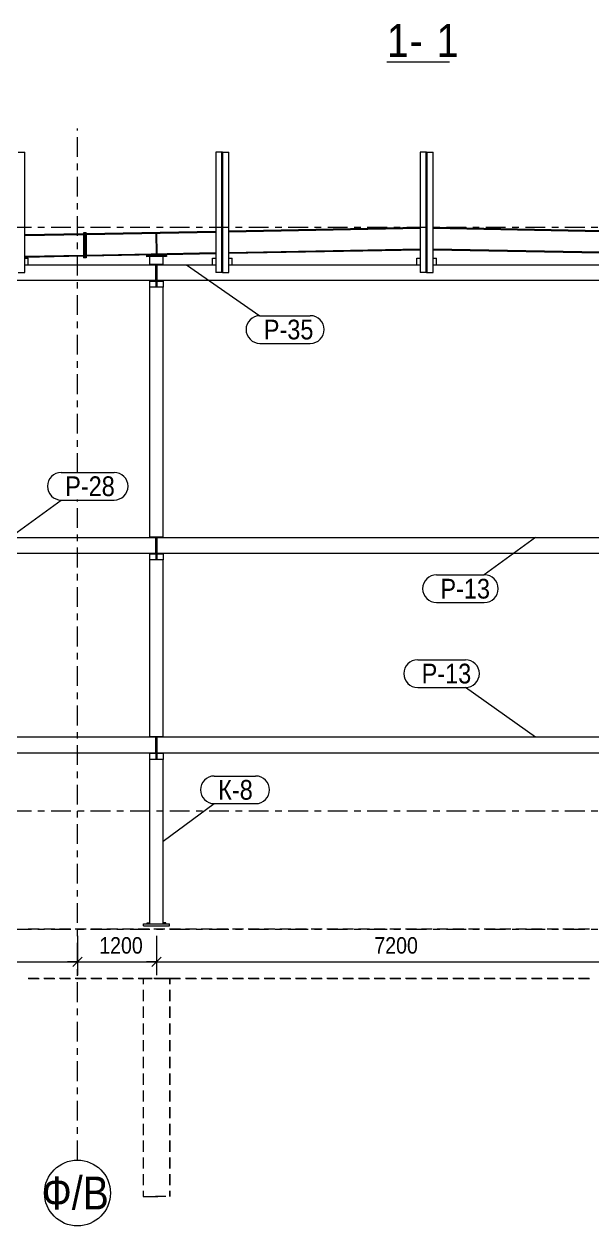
# Model space of a CAD drawing. Header units: millimetres. Extents: x -423 to 766, y -621 to 220.
# Drawn here: x -252 to -165.8, y -483.2 to -300.7 of the extents above; entities that cross this region are included whole.
import ezdxf

# ---------------------------------------------------------------- set-up
doc = ezdxf.new("R2010")
doc.units = ezdxf.units.MM
doc.linetypes.add('XKITLINE00', pattern=[0])
doc.linetypes.add('XKITLINE03', pattern=[6, 3, -1, 1, -1])
for name, color, linetype, lineweight in [('OtherObjectType', 1, 'Continuous', 0), ('Part', 2, 'Continuous', 0), ('PartMark', 3, 'Continuous', 0), ('ReferenceModel', 1, 'Continuous', 0), ('S-GRID', 1, 'Continuous', 0), ('Z-DIMENSIONS', 1, 'Continuous', 0)]:
    doc.layers.add(name, color=color, linetype=linetype, lineweight=lineweight)
doc.styles.add('GOST type A', font='ARIAL.TTF')

msp = doc.modelspace()

# ---------------------------------------------------------------- linework, layer by layer
at = {"layer": 'OtherObjectType', "linetype": 'XKITLINE00', "lineweight": 0}
msp.add_line((-196.93, -306.49), (-187.41, -306.49), dxfattribs=at)
at = {"layer": 'Part', "linetype": 'XKITLINE00', "lineweight": 0}
for p, q in [((-252.9, -320.19), (-251.9, -320.19)), ((-251.9, -338.49), (-251.9, -320.19)), ((-221.9, -320.19), (-222.9, -320.19)), ((-222.9, -320.19), (-222.9, -338.49)), ((-221.98, -338.49), (-221.98, -320.19)), ((-221.9, -320.19), (-221.9, -338.49)), ((-221.9, -338.49), (-221.9, -320.19)), ((-221.9, -320.19), (-220.9, -320.19)), ((-221.82, -338.49), (-221.82, -320.19)), ((-220.9, -338.49), (-220.9, -320.19)), ((-190.9, -320.19), (-191.9, -320.19)), ((-191.9, -320.19), (-191.9, -338.49)), ((-190.98, -338.49), (-190.98, -320.19)), ((-190.9, -320.19), (-190.9, -338.49)), ((-190.9, -338.49), (-190.9, -320.19)), ((-190.9, -320.19), (-189.9, -320.19)), ((-190.82, -338.49), (-190.82, -320.19)), ((-189.9, -338.49), (-189.9, -320.19)), ((-220.9, -332.15), (-191.9, -331.61)), ((-220.9, -332.29), (-191.9, -331.75)), ((-191.9, -331.54), (-191.9, -331.54)), ((-191.9, -331.54), (-191.9, -331.61)), ((-189.9, -331.54), (-189.9, -331.54)), ((-189.9, -331.54), (-189.9, -331.61)), ((-189.9, -331.61), (-160.9, -332.16)), ((-189.9, -331.75), (-160.9, -332.3)), ((-251.9, -332.72), (-243, -332.56)), ((-251.9, -332.86), (-243, -332.7)), ((-242.8, -332.45), (-243, -332.45)), ((-243, -332.45), (-243, -336.25)), ((-242.8, -332.45), (-242.8, -336.25)), ((-242.6, -332.45), (-242.8, -332.45)), ((-242.8, -332.45), (-242.8, -336.25)), ((-242.6, -332.56), (-222.9, -332.19)), ((-242.6, -332.7), (-222.9, -332.33)), ((-242.6, -332.45), (-242.6, -336.25)), ((-232.01, -332.51), (-231.95, -335.61)), ((-232.01, -332.51), (-231.91, -332.51)), ((-231.91, -332.51), (-231.85, -335.61)), ((-242.6, -335.82), (-222.9, -335.45)), ((-242.6, -335.96), (-231.87, -335.76)), ((-230.4, -335.73), (-233.4, -335.78)), ((-233.4, -335.78), (-233.4, -335.94)), ((-231.95, -335.61), (-231.85, -335.61)), ((-230.4, -335.73), (-222.9, -335.59)), ((-230.4, -335.73), (-230.4, -335.89)), ((-220.9, -335.41), (-191.9, -334.87)), ((-220.9, -335.55), (-191.9, -335.01)), ((-189.9, -334.87), (-160.9, -335.42)), ((-189.9, -335.01), (-161.4, -335.55)), ((-251.9, -335.98), (-243, -335.82)), ((-251.9, -336.12), (-243, -335.96)), ((-251.9, -336.29), (-251.4, -336.29)), ((-251.9, -337.29), (-251.4, -337.29)), ((-251.9, -337.29), (-231.99, -337.29)), ((-251.4, -337.29), (-251.4, -336.29)), ((-242.8, -336.25), (-243, -336.25)), ((-242.6, -336.25), (-242.8, -336.25)), ((-230.41, -335.89), (-233.4, -335.94)), ((-233.4, -335.94), (-233.4, -336.1)), ((-230.4, -336.05), (-233.4, -336.1)), ((-232.9, -337.19), (-232.9, -336.1)), ((-232.9, -337.29), (-232.9, -337.19)), ((-232.9, -337.19), (-230.9, -337.19)), ((-231.99, -339.69), (-231.99, -337.29)), ((-231.99, -337.29), (-231.81, -337.29)), ((-231.95, -337.33), (-231.99, -337.33)), ((-231.95, -339.65), (-231.95, -337.33)), ((-231.85, -337.33), (-231.85, -339.65)), ((-231.85, -337.33), (-231.81, -337.33)), ((-231.81, -337.29), (-222.9, -337.29)), ((-231.81, -339.69), (-231.81, -337.29)), ((-230.9, -337.19), (-230.9, -336.06)), ((-230.9, -337.29), (-230.9, -337.19)), ((-230.4, -335.89), (-230.41, -335.89)), ((-230.41, -335.89), (-230.4, -336.05)), ((-223.4, -336.29), (-222.9, -336.29)), ((-223.4, -337.29), (-223.4, -336.29)), ((-223.4, -337.29), (-222.9, -337.29)), ((-220.9, -336.29), (-220.4, -336.29)), ((-220.9, -337.29), (-220.4, -337.29)), ((-220.9, -337.29), (-191.9, -337.29)), ((-220.4, -337.29), (-220.4, -336.29)), ((-192.4, -336.29), (-191.9, -336.29)), ((-192.4, -337.29), (-192.4, -336.29)), ((-192.4, -337.29), (-191.9, -337.29)), ((-189.9, -336.29), (-189.4, -336.29)), ((-189.9, -337.29), (-189.4, -337.29)), ((-189.9, -337.29), (-160.9, -337.29)), ((-189.4, -337.29), (-189.4, -336.29)), ((-252.9, -338.49), (-251.9, -338.49)), ((-221.9, -338.49), (-222.9, -338.49)), ((-221.9, -338.49), (-220.9, -338.49)), ((-190.9, -338.49), (-191.9, -338.49)), ((-190.9, -338.49), (-189.9, -338.49)), ((-231.99, -339.69), (-349.56, -339.69)), ((-232.9, -340.69), (-232.9, -339.69)), ((-232.9, -339.77), (-230.9, -339.77)), ((-232.9, -378.61), (-232.9, -340.69)), ((-230.9, -340.69), (-232.9, -340.69)), ((-231.99, -339.65), (-231.95, -339.65)), ((-231.99, -339.69), (-231.81, -339.69)), ((-231.95, -340.57), (-231.95, -339.77)), ((-231.95, -339.97), (-231.85, -339.97)), ((-231.85, -340.57), (-231.95, -340.57)), ((-231.85, -339.65), (-231.81, -339.65)), ((-231.85, -339.77), (-231.85, -340.57)), ((-159.99, -339.69), (-231.81, -339.69)), ((-230.9, -339.69), (-230.9, -340.69)), ((-230.9, -378.61), (-230.9, -340.69)), ((-342.7, -378.69), (-231.99, -378.69)), ((-232.9, -378.69), (-232.9, -378.61)), ((-232.9, -378.61), (-230.9, -378.61)), ((-231.99, -381.09), (-231.99, -378.69)), ((-231.99, -378.69), (-231.81, -378.69)), ((-231.95, -378.73), (-231.99, -378.73)), ((-231.95, -381.05), (-231.95, -378.73)), ((-231.85, -378.73), (-231.85, -381.05)), ((-231.85, -378.73), (-231.81, -378.73)), ((-231.81, -381.09), (-231.81, -378.69)), ((-231.81, -378.69), (-159.99, -378.69)), ((-230.9, -378.69), (-230.9, -378.61)), ((-342.7, -381.09), (-231.99, -381.09)), ((-232.9, -382.09), (-232.9, -381.09)), ((-232.9, -381.17), (-230.9, -381.17)), ((-231.99, -381.05), (-231.95, -381.05)), ((-231.99, -381.09), (-231.81, -381.09)), ((-231.95, -381.97), (-231.95, -381.17)), ((-231.95, -381.37), (-231.85, -381.37)), ((-231.85, -381.05), (-231.81, -381.05)), ((-231.85, -381.17), (-231.85, -381.97)), ((-231.81, -381.09), (-159.99, -381.09)), ((-230.9, -381.09), (-230.9, -382.09)), ((-230.9, -382.09), (-232.9, -382.09)), ((-232.9, -408.91), (-232.9, -382.09)), ((-231.85, -381.97), (-231.95, -381.97)), ((-230.9, -408.91), (-230.9, -382.09)), ((-342.7, -408.99), (-231.99, -408.99)), ((-232.9, -408.99), (-232.9, -408.91)), ((-232.9, -408.91), (-230.9, -408.91)), ((-231.99, -411.39), (-231.99, -408.99)), ((-231.99, -408.99), (-231.81, -408.99)), ((-231.95, -409.03), (-231.99, -409.03)), ((-231.95, -411.35), (-231.95, -409.03)), ((-231.85, -409.03), (-231.85, -411.35)), ((-231.85, -409.03), (-231.81, -409.03)), ((-231.81, -411.39), (-231.81, -408.99)), ((-231.81, -408.99), (-159.99, -408.99)), ((-230.9, -408.99), (-230.9, -408.91)), ((-342.7, -411.39), (-231.99, -411.39)), ((-232.9, -412.39), (-232.9, -411.39)), ((-232.9, -411.47), (-230.9, -411.47)), ((-232.9, -437.39), (-232.9, -412.39)), ((-230.9, -412.39), (-232.9, -412.39)), ((-231.99, -411.35), (-231.95, -411.35)), ((-231.99, -411.39), (-231.81, -411.39)), ((-231.95, -412.27), (-231.95, -411.47)), ((-231.95, -411.67), (-231.85, -411.67)), ((-231.85, -412.27), (-231.95, -412.27)), ((-231.85, -411.35), (-231.81, -411.35)), ((-231.85, -411.47), (-231.85, -412.27)), ((-231.81, -411.39), (-159.99, -411.39)), ((-230.9, -411.39), (-230.9, -412.39)), ((-230.9, -437.39), (-230.9, -412.39)), ((-233.85, -437.69), (-233.85, -437.39)), ((-233.85, -437.39), (-229.95, -437.39)), ((-233.85, -437.69), (-229.95, -437.69)), ((-233.3, -437.39), (-233.3, -437.19)), ((-233.3, -437.19), (-232.9, -437.19)), ((-230.5, -437.19), (-230.9, -437.19)), ((-230.5, -437.39), (-230.5, -437.19)), ((-229.95, -437.69), (-229.95, -437.39))]:
    msp.add_line(p, q, dxfattribs=at)
at = {"layer": 'PartMark', "linetype": 'XKITLINE00', "lineweight": 0}
for p, q in [((-227.35, -337.3), (-216.21, -345.03)), ((-216.21, -345.03), (-208.55, -345.03)), ((-216.21, -349.23), (-208.55, -349.23)), ((-246.36, -368.82), (-238.32, -368.82)), ((-254.14, -378.7), (-246.36, -373.02)), ((-246.36, -373.02), (-238.32, -373.02)), ((-174.36, -378.7), (-182.14, -384.38)), ((-189.4, -384.38), (-182.14, -384.38)), ((-189.4, -388.58), (-182.14, -388.58)), ((-192.25, -397.27), (-184.99, -397.27)), ((-192.25, -401.47), (-184.99, -401.47)), ((-174.36, -409), (-184.99, -401.47)), ((-223.13, -414.92), (-216.85, -414.92)), ((-230.91, -424.79), (-223.13, -419.12)), ((-223.13, -419.12), (-216.85, -419.12))]:
    msp.add_line(p, q, dxfattribs=at)
for centre, start, end in [((-216.21, -347.13), 90, 270), ((-208.55, -347.13), 270, 90), ((-246.36, -370.92), 90, 270), ((-238.32, -370.92), 270, 90), ((-189.4, -386.48), 90, 270), ((-182.14, -386.48), 270, 90), ((-192.25, -399.37), 90, 270), ((-184.99, -399.37), 270, 90), ((-223.13, -417.02), 90, 270), ((-216.85, -417.02), 270, 90)]:
    msp.add_arc(centre, 2.1, start, end, dxfattribs=at)
at = {"layer": 'ReferenceModel', "linetype": 'XKITLINE00', "lineweight": 0}
for p, q in [((-249.81, -438.19), (-251.4, -438.19)), ((-249.72, -438.19), (-251.32, -438.19)), ((-247.42, -438.19), (-249.01, -438.19)), ((-247.34, -438.19), (-248.93, -438.19)), ((-245.03, -438.19), (-246.62, -438.19)), ((-244.95, -438.19), (-246.54, -438.19)), ((-242.64, -438.19), (-244.23, -438.19)), ((-242.56, -438.19), (-244.15, -438.19)), ((-240.25, -438.19), (-241.85, -438.19)), ((-240.18, -438.19), (-241.77, -438.19)), ((-237.87, -438.19), (-239.46, -438.19)), ((-237.79, -438.19), (-239.38, -438.19)), ((-235.48, -438.19), (-237.07, -438.19)), ((-235.4, -438.19), (-236.99, -438.19)), ((-233.09, -438.19), (-234.68, -438.19)), ((-233.01, -438.19), (-234.61, -438.19)), ((-230.7, -438.19), (-232.29, -438.19)), ((-230.63, -438.19), (-232.22, -438.19)), ((-228.31, -438.19), (-229.91, -438.19)), ((-228.24, -438.19), (-229.83, -438.19)), ((-225.93, -438.19), (-227.52, -438.19)), ((-225.85, -438.19), (-227.44, -438.19)), ((-223.54, -438.19), (-225.13, -438.19)), ((-223.47, -438.19), (-225.06, -438.19)), ((-221.15, -438.19), (-222.74, -438.19)), ((-221.08, -438.19), (-222.67, -438.19)), ((-218.76, -438.19), (-220.35, -438.19)), ((-218.69, -438.19), (-220.28, -438.19)), ((-216.37, -438.19), (-217.97, -438.19)), ((-216.3, -438.19), (-217.9, -438.19)), ((-213.99, -438.19), (-215.58, -438.19)), ((-213.92, -438.19), (-215.51, -438.19)), ((-211.6, -438.19), (-213.19, -438.19)), ((-211.53, -438.19), (-213.12, -438.19)), ((-209.21, -438.19), (-210.8, -438.19)), ((-209.14, -438.19), (-210.73, -438.19)), ((-206.82, -438.19), (-208.41, -438.19)), ((-206.76, -438.19), (-208.35, -438.19)), ((-204.43, -438.19), (-206.03, -438.19)), ((-204.37, -438.19), (-205.96, -438.19)), ((-202.05, -438.19), (-203.64, -438.19)), ((-201.98, -438.19), (-203.57, -438.19)), ((-199.66, -438.19), (-201.25, -438.19)), ((-199.59, -438.19), (-201.19, -438.19)), ((-197.27, -438.19), (-198.86, -438.19)), ((-197.21, -438.19), (-198.8, -438.19)), ((-194.88, -438.19), (-196.47, -438.19)), ((-194.82, -438.19), (-196.41, -438.19)), ((-192.49, -438.19), (-194.09, -438.19)), ((-192.43, -438.19), (-194.02, -438.19)), ((-190.11, -438.19), (-191.7, -438.19)), ((-190.05, -438.19), (-191.64, -438.19)), ((-187.72, -438.19), (-189.31, -438.19)), ((-187.66, -438.19), (-189.25, -438.19)), ((-185.33, -438.19), (-186.92, -438.19)), ((-185.27, -438.19), (-186.86, -438.19)), ((-182.94, -438.19), (-184.53, -438.19)), ((-182.88, -438.19), (-184.48, -438.19)), ((-180.55, -438.19), (-182.15, -438.19)), ((-180.5, -438.19), (-182.09, -438.19)), ((-178.17, -438.19), (-179.76, -438.19)), ((-178.11, -438.19), (-179.7, -438.19)), ((-175.78, -438.19), (-177.37, -438.19)), ((-175.72, -438.19), (-177.31, -438.19)), ((-173.39, -438.19), (-174.98, -438.19)), ((-173.34, -438.19), (-174.93, -438.19)), ((-171, -438.19), (-172.59, -438.19)), ((-170.95, -438.19), (-172.54, -438.19)), ((-168.61, -438.19), (-170.2, -438.19)), ((-168.56, -438.19), (-170.15, -438.19)), ((-166.22, -438.19), (-167.82, -438.19)), ((-166.17, -438.19), (-167.77, -438.19)), ((-249.81, -445.69), (-251.4, -445.69)), ((-251.32, -445.69), (-249.72, -445.69)), ((-247.42, -445.69), (-249.01, -445.69)), ((-248.93, -445.69), (-247.34, -445.69)), ((-245.03, -445.69), (-246.62, -445.69)), ((-246.54, -445.69), (-244.95, -445.69)), ((-242.64, -445.69), (-244.23, -445.69)), ((-244.15, -445.69), (-242.56, -445.69)), ((-240.25, -445.69), (-241.85, -445.69)), ((-241.77, -445.69), (-240.18, -445.69)), ((-237.87, -445.69), (-239.46, -445.69)), ((-239.38, -445.69), (-237.79, -445.69)), ((-235.48, -445.69), (-237.07, -445.69)), ((-236.99, -445.69), (-235.4, -445.69)), ((-233.09, -445.69), (-234.68, -445.69)), ((-234.61, -445.69), (-233.01, -445.69)), ((-232.57, -445.69), (-233.9, -445.69)), ((-233.9, -445.69), (-233.9, -446.54)), ((-232.57, -445.69), (-233.9, -445.69)), ((-233.9, -445.69), (-233.9, -446.54)), ((-233.9, -445.69), (-232.57, -445.69)), ((-233.9, -445.69), (-233.9, -446.54)), ((-230.7, -445.69), (-232.29, -445.69)), ((-232.22, -445.69), (-230.63, -445.69)), ((-229.9, -445.69), (-231.23, -445.69)), ((-229.9, -445.69), (-231.23, -445.69)), ((-231.23, -445.69), (-229.9, -445.69)), ((-228.31, -445.69), (-229.91, -445.69)), ((-229.9, -445.69), (-229.9, -446.54)), ((-229.9, -445.69), (-229.9, -446.54)), ((-229.9, -446.54), (-229.9, -445.69)), ((-229.83, -445.69), (-228.24, -445.69)), ((-225.93, -445.69), (-227.52, -445.69)), ((-227.44, -445.69), (-225.85, -445.69)), ((-223.54, -445.69), (-225.13, -445.69)), ((-225.06, -445.69), (-223.47, -445.69)), ((-221.15, -445.69), (-222.74, -445.69)), ((-222.67, -445.69), (-221.08, -445.69)), ((-218.76, -445.69), (-220.35, -445.69)), ((-220.28, -445.69), (-218.69, -445.69)), ((-216.37, -445.69), (-217.97, -445.69)), ((-217.9, -445.69), (-216.3, -445.69)), ((-213.99, -445.69), (-215.58, -445.69)), ((-215.51, -445.69), (-213.92, -445.69)), ((-211.6, -445.69), (-213.19, -445.69)), ((-213.12, -445.69), (-211.53, -445.69)), ((-209.21, -445.69), (-210.8, -445.69)), ((-210.73, -445.69), (-209.14, -445.69)), ((-206.82, -445.69), (-208.41, -445.69)), ((-208.35, -445.69), (-206.76, -445.69)), ((-204.43, -445.69), (-206.03, -445.69)), ((-205.96, -445.69), (-204.37, -445.69)), ((-202.05, -445.69), (-203.64, -445.69)), ((-203.57, -445.69), (-201.98, -445.69)), ((-199.66, -445.69), (-201.25, -445.69)), ((-201.19, -445.69), (-199.59, -445.69)), ((-197.27, -445.69), (-198.86, -445.69)), ((-198.8, -445.69), (-197.21, -445.69)), ((-194.88, -445.69), (-196.47, -445.69)), ((-196.41, -445.69), (-194.82, -445.69)), ((-192.49, -445.69), (-194.09, -445.69)), ((-194.02, -445.69), (-192.43, -445.69)), ((-190.11, -445.69), (-191.7, -445.69)), ((-191.64, -445.69), (-190.05, -445.69)), ((-187.72, -445.69), (-189.31, -445.69)), ((-189.25, -445.69), (-187.66, -445.69)), ((-185.33, -445.69), (-186.92, -445.69)), ((-186.86, -445.69), (-185.27, -445.69)), ((-182.94, -445.69), (-184.53, -445.69)), ((-184.48, -445.69), (-182.88, -445.69)), ((-180.55, -445.69), (-182.15, -445.69)), ((-182.09, -445.69), (-180.5, -445.69)), ((-178.17, -445.69), (-179.76, -445.69)), ((-179.7, -445.69), (-178.11, -445.69)), ((-175.78, -445.69), (-177.37, -445.69)), ((-177.31, -445.69), (-175.72, -445.69)), ((-173.39, -445.69), (-174.98, -445.69)), ((-174.93, -445.69), (-173.34, -445.69)), ((-171, -445.69), (-172.59, -445.69)), ((-172.54, -445.69), (-170.95, -445.69)), ((-168.61, -445.69), (-170.2, -445.69)), ((-170.15, -445.69), (-168.56, -445.69)), ((-166.22, -445.69), (-167.82, -445.69)), ((-167.77, -445.69), (-166.17, -445.69)), ((-233.9, -447.39), (-233.9, -449.09)), ((-233.9, -447.39), (-233.9, -449.09)), ((-233.9, -447.39), (-233.9, -449.09)), ((-229.9, -447.39), (-229.9, -449.09)), ((-229.9, -447.39), (-229.9, -449.09)), ((-229.9, -449.09), (-229.9, -447.39)), ((-233.9, -449.93), (-233.9, -451.63)), ((-233.9, -449.93), (-233.9, -451.63)), ((-233.9, -449.93), (-233.9, -451.63)), ((-229.9, -449.93), (-229.9, -451.63)), ((-229.9, -449.93), (-229.9, -451.63)), ((-229.9, -451.63), (-229.9, -449.93)), ((-233.9, -452.48), (-233.9, -454.17)), ((-233.9, -452.48), (-233.9, -454.17)), ((-233.9, -452.48), (-233.9, -454.17)), ((-229.9, -452.48), (-229.9, -454.17)), ((-229.9, -452.48), (-229.9, -454.17)), ((-229.9, -454.17), (-229.9, -452.48)), ((-233.9, -455.02), (-233.9, -456.72)), ((-233.9, -455.02), (-233.9, -456.72)), ((-233.9, -455.02), (-233.9, -456.72)), ((-229.9, -455.02), (-229.9, -456.72)), ((-229.9, -455.02), (-229.9, -456.72)), ((-229.9, -456.72), (-229.9, -455.02)), ((-233.9, -457.57), (-233.9, -459.26)), ((-233.9, -457.57), (-233.9, -459.26)), ((-233.9, -457.57), (-233.9, -459.26)), ((-229.9, -457.57), (-229.9, -459.26)), ((-229.9, -457.57), (-229.9, -459.26)), ((-229.9, -459.26), (-229.9, -457.57)), ((-233.9, -460.11), (-233.9, -461.81)), ((-233.9, -460.11), (-233.9, -461.81)), ((-233.9, -460.11), (-233.9, -461.81)), ((-229.9, -460.11), (-229.9, -461.81)), ((-229.9, -460.11), (-229.9, -461.81)), ((-229.9, -461.81), (-229.9, -460.11)), ((-233.9, -462.65), (-233.9, -464.35)), ((-233.9, -462.65), (-233.9, -464.35)), ((-233.9, -462.65), (-233.9, -464.35)), ((-229.9, -462.65), (-229.9, -464.35)), ((-229.9, -462.65), (-229.9, -464.35)), ((-229.9, -464.35), (-229.9, -462.65)), ((-233.9, -465.2), (-233.9, -466.89)), ((-233.9, -465.2), (-233.9, -466.89)), ((-233.9, -465.2), (-233.9, -466.89)), ((-229.9, -465.2), (-229.9, -466.89)), ((-229.9, -465.2), (-229.9, -466.89)), ((-229.9, -466.89), (-229.9, -465.2)), ((-233.9, -467.74), (-233.9, -469.44)), ((-233.9, -467.74), (-233.9, -469.44)), ((-233.9, -467.74), (-233.9, -469.44)), ((-229.9, -467.74), (-229.9, -469.44)), ((-229.9, -467.74), (-229.9, -469.44)), ((-229.9, -469.44), (-229.9, -467.74)), ((-233.9, -470.29), (-233.9, -471.98)), ((-233.9, -470.29), (-233.9, -471.98)), ((-233.9, -470.29), (-233.9, -471.98)), ((-229.9, -470.29), (-229.9, -471.98)), ((-229.9, -470.29), (-229.9, -471.98)), ((-229.9, -471.98), (-229.9, -470.29)), ((-233.9, -472.83), (-233.9, -474.53)), ((-233.9, -472.83), (-233.9, -474.53)), ((-233.9, -472.83), (-233.9, -474.53)), ((-229.9, -472.83), (-229.9, -474.53)), ((-229.9, -472.83), (-229.9, -474.53)), ((-229.9, -474.53), (-229.9, -472.83)), ((-233.9, -475.38), (-233.9, -477.07)), ((-233.9, -475.38), (-233.9, -477.07)), ((-233.9, -475.38), (-233.9, -477.07)), ((-229.9, -475.38), (-229.9, -477.07)), ((-229.9, -475.38), (-229.9, -477.07)), ((-229.9, -477.07), (-229.9, -475.38)), ((-233.9, -477.92), (-233.9, -478.77)), ((-233.9, -477.92), (-233.9, -478.77)), ((-233.9, -477.92), (-233.9, -478.77)), ((-229.9, -477.92), (-229.9, -478.77)), ((-229.9, -477.92), (-229.9, -478.77)), ((-229.9, -478.77), (-229.9, -477.92)), ((-233.9, -478.77), (-232.31, -478.77)), ((-233.9, -478.77), (-233.36, -478.77)), ((-232.57, -478.77), (-231.71, -478.77)), ((-230.47, -478.77), (-232.06, -478.77)), ((-230.66, -478.77), (-231.71, -478.77))]:
    msp.add_line(p, q, dxfattribs=at)
at = {"layer": 'S-GRID', "linetype": 'XKITLINE03', "lineweight": 0}
for p, q in [((-243.9, -368.92), (-243.9, -316.59)), ((-361.9, -331.59), (-19.9, -331.59)), ((-243.9, -473.24), (-243.9, -372.92)), ((-361.9, -420.19), (-19.9, -420.19)), ((-361.9, -438.19), (-19.9, -438.19))]:
    msp.add_line(p, q, dxfattribs=at)
at = {"layer": 'S-GRID', "linetype": 'XKITLINE00', "lineweight": 0}
msp.add_circle((-243.9, -478.24), 5, dxfattribs=at)
at = {"layer": 'Z-DIMENSIONS', "linetype": 'XKITLINE00', "lineweight": 0}
for p, q in [((-243.9, -439.19), (-243.9, -445.14)), ((-243.9, -439.19), (-243.9, -445.14)), ((-231.9, -439.19), (-231.9, -445.14)), ((-231.9, -439.19), (-231.9, -445.14)), ((-296.9, -443.14), (-243.9, -443.14)), ((-243.9, -443.14), (-245.4, -443.14)), ((-243.19, -442.43), (-244.61, -443.84)), ((-243.19, -442.43), (-244.61, -443.84)), ((-243.9, -443.14), (-231.9, -443.14)), ((-243.9, -443.14), (-242.4, -443.14)), ((-231.9, -443.14), (-233.4, -443.14)), ((-231.19, -442.43), (-232.61, -443.84)), ((-231.19, -442.43), (-232.61, -443.84)), ((-231.9, -443.14), (-159.9, -443.14)), ((-231.9, -443.14), (-230.4, -443.14))]:
    msp.add_line(p, q, dxfattribs=at)
at = {"layer": 'Z-DIMENSIONS'}
for p in [(-243.9, -443.14), (-243.9, -443.14), (-231.9, -443.14), (-231.9, -443.14)]:
    msp.add_point(p, dxfattribs=at)

# ---------------------------------------------------------------- texts
at = {"layer": 'OtherObjectType', "style": 'GOST type A', "width": 0.85}
for s, p in [('1', (-196.93, -305.74)), ('1', (-189.37, -305.74)), ('-', (-193.48, -305.74))]:
    msp.add_text(s, height=5, dxfattribs=at).set_placement(p)
at = {"layer": 'PartMark', "style": 'GOST type A', "width": 0.85}
for s, p in [('Р-35', (-215.61, -348.63)), ('Р-28', (-245.76, -372.42)), ('Р-13', (-188.8, -387.98)), ('Р-13', (-191.65, -400.87)), ('К-8', (-222.53, -418.52))]:
    msp.add_text(s, height=3, dxfattribs=at).set_placement(p)
at = {"layer": 'S-GRID', "style": 'GOST type A', "width": 0.85}
msp.add_text('Ф/В', height=5, dxfattribs=at).set_placement((-249.27, -480.74))
at = {"layer": 'Z-DIMENSIONS', "style": 'GOST type A', "width": 0.85}
for s, p in [('1200', (-240.59, -441.89)), ('7200', (-198.83, -441.89))]:
    msp.add_text(s, height=2.5, dxfattribs=at).set_placement(p)

doc.saveas('drawing.dxf')
